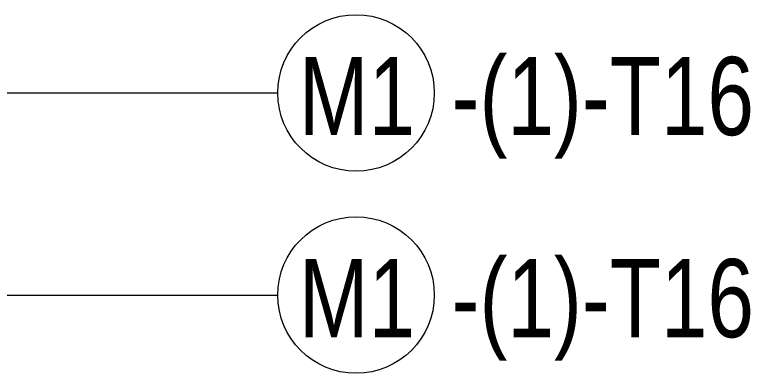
# Model space of a CAD drawing. Header units: millimetres. Extents: x -14563 to 6741, y -2784 to 21137.
# Drawn here: x -11692 to -10752, y 2384 to 2842 of the extents above; entities that cross this region are included whole.
import ezdxf

# ---------------------------------------------------------------- set-up
doc = ezdxf.new("R2010")
doc.units = ezdxf.units.MM
doc.layers.add('S-RBAR-IDEN', color=171, linetype='Continuous', lineweight=9)
doc.styles.add('Nirmala UI Semilight', font='NirmalaS.ttf', dxfattribs={"width": 0.8, "height": 100})

# ---------------------------------------------------------------- blocks, each defined once
blk = doc.blocks.new('M_Rebar Tag_rfa Dimension - ARROW-793927-Elevation Front Copy 1')
at = {"layer": 'S-RBAR-IDEN'}
blk.add_circle((-11332.77, 4171.67), 100, dxfattribs=at)

msp = doc.modelspace()

# ---------------------------------------------------------------- linework, layer by layer
at = {"layer": 'S-RBAR-IDEN'}
for p, q in [((-11776.10734, 2742.1145), (-11356.21049, 2742.1145)), ((-11957.18908, 2483.8178), (-11356.21049, 2483.8178))]:
    msp.add_line(p, q, dxfattribs=at)

# ---------------------------------------------------------------- block references
for p in [(76.5625, -1429.5559), (76.5625, -1687.85261)]:
    msp.add_blockref('M_Rebar Tag_rfa Dimension - ARROW-793927-Elevation Front Copy 1', p, dxfattribs=at)

# ---------------------------------------------------------------- texts
at = {"layer": 'S-RBAR-IDEN', "char_height": 100, "attachment_point": 1, "style": 'Nirmala UI Semilight'}
for s, insert, width in [('-(1)-T16', (-11133.99915, 2788.1964), 428.4218), ('M1', (-11329.13966, 2788.1964), 169.3164), ('M1', (-11329.13966, 2529.8997), 169.3164), ('-(1)-T16', (-11133.99915, 2529.8997), 428.4218)]:
    msp.add_mtext(s, dxfattribs=dict(at, insert=insert, width=width))

doc.saveas('drawing.dxf')
